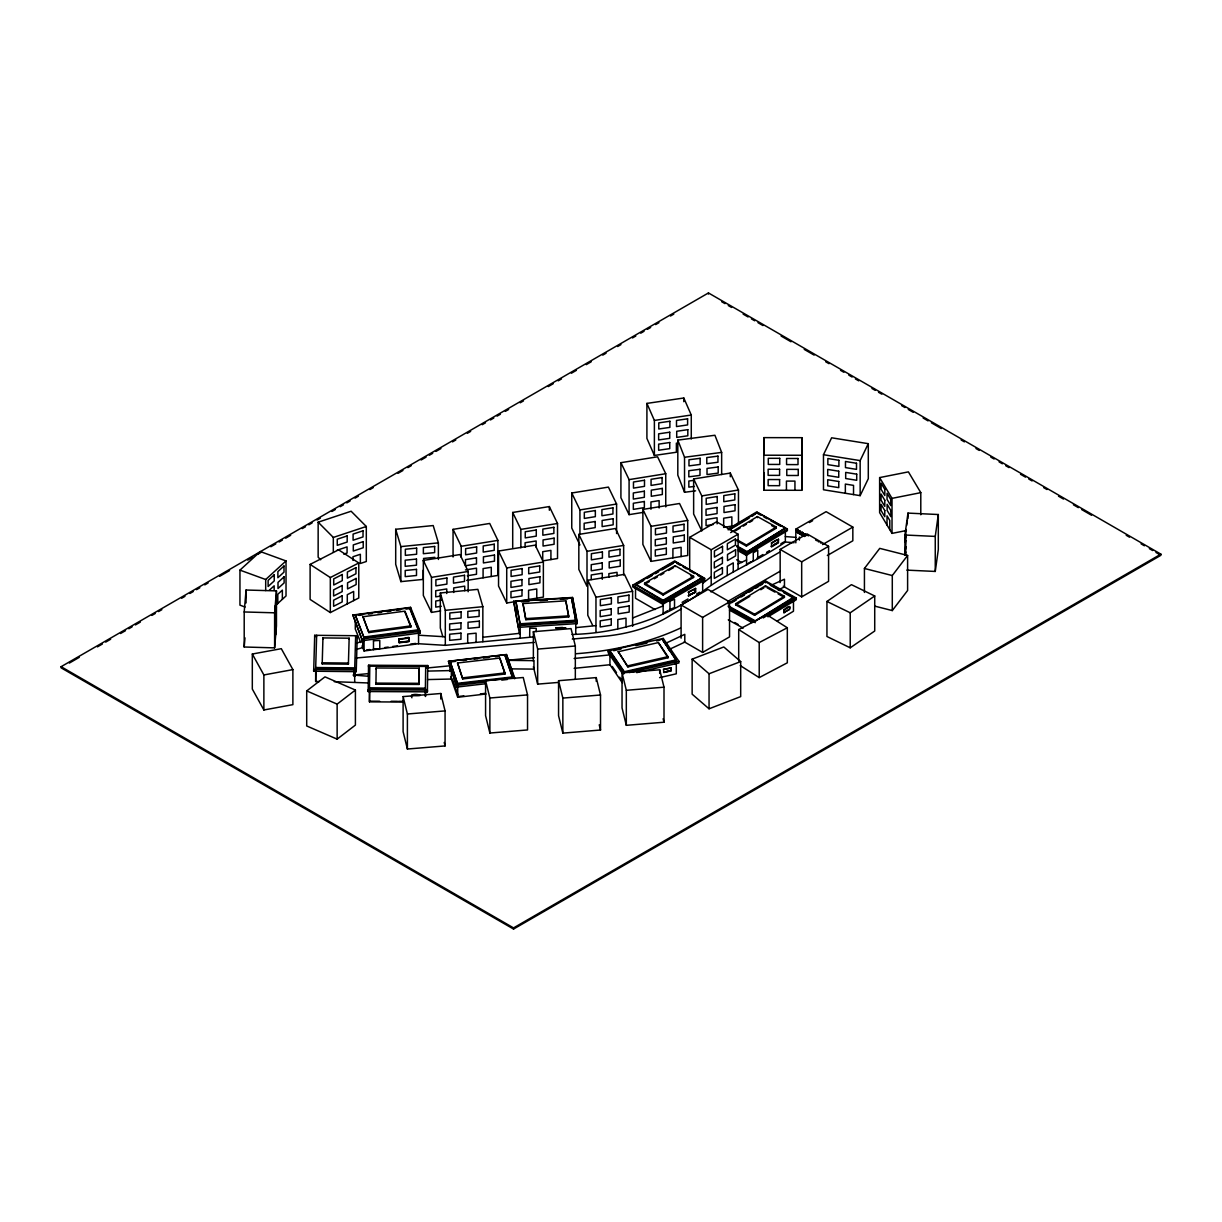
<?xml version="1.0" encoding="UTF-8"?>
<svg xmlns="http://www.w3.org/2000/svg" width="1222" height="1222" viewBox="0 0 1222 1222"><rect width="100%" height="100%" fill="white"/><g stroke="black" fill="none" stroke-linecap="round" stroke-linejoin="round"><path stroke-width="1.5" d="M763.842 437.629L763.75 455.21L801.8 455.271L801.876 437.69L763.842 437.629L763.75 490.236L801.8 490.297L801.876 437.69M763.75 490.236L763.842 472.67M799.264 532.196L799.28 533.342L797.905 532.593A1.604 0.932 60 0 1 797.462 532.135L797.019 530.088A1.741 1.008 60 0 1 797.447 529.661A1.558 0.901 60 0 1 797.89 529.706C798.516 531.005 801.663 536.901 799.83 533.434C800.838 528.484 800.899 539.299 799.539 530.745M427.761 665.532L427.395 691.835L368.173 691.545L368.54 665.242L427.761 665.532L427.761 667.273M403.016 702.024L369.472 701.856L369.64 690.598M375.933 684.213L376.162 667.976L419.253 668.205L419.024 684.427L375.933 684.213L375.933 683.113L419.024 683.327L419.253 668.205M425.378 688.964L425.714 665.639L425.714 666.433L369.808 666.158L369.808 665.348L369.472 688.689L425.378 688.964L425.378 688.169L369.472 687.879L369.472 701.856M425.546 690.873L425.455 696.509L425.378 690.842M357.267 635.73L356.228 671.657L313.687 671.214L314.711 635.303L357.267 635.73L357.267 637.456M355.663 636.448L355.663 635.654L354.701 668.724L315.673 668.327L316.651 635.257L316.651 636.066M319.385 681.54L315.673 681.509L315.902 669.625M349.156 638.19L348.392 664.157L322.196 663.897L322.944 637.915L349.156 638.19L349.156 639.289M353.861 671.214L353.861 676.209L354.869 676.224L354.976 672.406L353.968 672.482M799.264 531.86L799.28 533.342M244.201 611.962L246.065 590.027L276.462 590.883L276.462 625.908L274.614 647.859L244.201 647.003L244.201 611.962L274.614 612.818L276.462 590.883M244.201 647.003L244.98 637.853M274.828 613.291L275.393 606.692L274.828 619.417M274.828 624.32L275.378 617.721L274.828 630.445M274.828 634.615L275.378 628.001L274.828 640.725M904.922 555.292L904.922 535.007L907.977 513.103L938.313 514.523L938.313 549.549L935.258 571.438L906.816 570.124M906.144 529.477L905.227 542.186L906.144 535.587M906.693 525.399L907.381 520.465M906.128 540.491L905.212 553.199L906.128 546.601M905.701 555.262L906.159 552.008M935.258 571.438L935.258 536.412L938.313 514.523M804.718 535.816L804.87 534.335M804.656 534.472C803.511 532.502 804.458 536.03 803.083 535.572C798.989 535.251 803.725 528.729 803.771 535.908M801.922 534.228L802.548 533.372M801.647 535.129L803.343 536.168M801.006 534.824L802.243 532.212M802.136 534.625L801.327 534.503M675.002 663.897L676.301 660.628L661.942 638.877L676.301 659.834L676.301 673.811L659.59 677.63M823.475 454.721L831.632 437.797L868.292 443.678L868.292 478.703L860.151 495.643L823.475 489.762L823.475 454.721L860.151 460.602L868.292 443.678M797.554 532.089L798.684 531.142L797.492 529.936A1.558 0.901 60 0 0 796.866 529.981A1.741 1.008 60 0 0 796.622 530.302L796.881 532.074A1.604 0.932 60 0 0 797.508 532.823L798.883 533.571M864.428 592.441L864.428 568.474L879.748 548.373L907.61 555.445L907.61 590.47L892.289 610.572L874.876 606.158M892.289 610.572L892.289 575.547L907.61 555.445M798.913 531.112L799.875 531.387M245.103 607.029L239.955 605.15L239.955 570.124L260.286 551.55L286.024 560.944L286.024 595.969L275.118 605.929M265.693 590.577L265.693 579.518L286.024 560.944M269.252 590.287L274.156 585.812L274.156 590.394M702.665 583.352L711.204 576.723M572.049 634.462C619.019 633.225 664.249 618.76 702.665 591.417C728.312 571.988 758.954 560.455 785.349 542.033L794.086 542.705M306.707 690.919L324.976 676.866L355.403 690.063L355.403 725.089L337.135 739.142L306.707 725.96L306.707 690.919L337.135 704.116L355.403 690.063M800.242 531.112L798.241 531.31L798.195 532.41M826.943 601.468L851.444 584.666L874.723 595.985L874.723 631.01L850.222 647.813L826.943 636.494L826.943 601.468L850.222 612.787L874.723 595.985M729.32 602.828L765.583 581L796.286 598.001L796.286 599.727L767.92 616.82M728.22 603.989L765.308 581.657L793.475 597.268L793.475 611.229L777.345 620.944M731.474 602.843L736.331 599.91M741.189 596.993L744.427 595.038M749.285 592.105L752.523 590.165M755.639 588.286L758.618 586.499M759.962 585.689L762.635 584.07M735.659 603.76L765.491 585.796L784.417 596.275L784.417 597.375L754.585 615.323L735.659 604.859L735.659 603.76L754.585 614.223L784.417 596.275M735.659 604.859L749.789 596.351M760.787 589.737L763.918 587.843M728.266 606.677L754.784 621.356L793.475 597.268M754.784 621.356L793.475 598.062L783.531 592.563M763.185 617.935L796.286 598.001M789.366 606.509C775.313 617.202 792.941 600.46 789.366 609.32L783.821 612.573L789.611 609.457L789.611 606.647M728.266 528.973L756.708 511.926L787.365 528.958L787.365 530.684L746.291 555.323L738.225 550.847M728.144 529.874L757.228 512.43L785.349 528.057L746.581 552.115L736.652 546.601M729.763 529.706L749.147 518.082M752.37 516.142L757.228 512.43M730.664 532.609L757.396 516.57L776.291 527.064L776.291 528.164L746.398 546.081L736.958 540.842M735.369 530.867L740.089 528.041M743.236 526.163L746.382 524.269M749.529 522.374L752.676 520.496M746.398 546.081L746.398 544.981L776.291 527.064M746.581 552.115L785.349 528.057M746.291 555.323L746.291 553.597L787.365 528.958M752.553 560.761L753.271 561.173L753.271 552.833L757.747 550.144L757.747 558.485L757.029 558.087M771.235 543.011L776.734 539.818M771.326 546.585L771.708 543.271L778.445 539.223L778.078 542.537L771.235 546.54M773.663 544.875L776.428 543.21M771.708 546.799L778.445 542.751L778.445 539.223M748.047 563.464L751.056 561.662M758.511 557.186L762.94 554.528M766.606 552.344L769.463 550.618M780.858 543.775L783.928 541.942M61.1 666.693L708.455 292.944L1160.9 554.162L1160.9 555.307L513.546 929.056L61.1 667.838L61.1 666.693L513.546 927.91L1160.9 554.162M69.364 663.072L79.262 657.344M97.424 646.866L102.388 644.009M105.688 642.1L110.637 639.243M120.55 633.515L125.499 630.659M128.814 628.75L132.113 626.84M135.413 624.931L140.362 622.074M151.925 615.399L155.225 613.49M158.539 611.58L161.839 609.686M181.65 598.245L184.965 596.336M189.914 593.464L193.213 591.57M196.513 589.661L199.828 587.751M204.777 584.895L208.076 582.986M219.639 576.31L229.553 570.582M247.715 560.104L252.664 557.232M257.613 554.376L260.928 552.466M270.826 546.753L275.79 543.897M279.09 541.988L282.389 540.078M285.688 538.169L290.653 535.312M302.216 528.637L305.515 526.728M308.815 524.818L312.114 522.909M317.078 520.053L320.378 518.143M331.941 511.468L335.24 509.574M340.19 506.702L343.489 504.793M346.804 502.899L350.103 500.989M355.052 498.133L358.351 496.224M369.915 489.548L373.214 487.639M397.99 473.342L402.939 470.47M407.904 467.614L411.203 465.704M421.116 459.991L426.066 457.135M429.365 455.226L432.68 453.316M435.979 451.407L440.928 448.55M452.491 441.875L455.791 439.966M467.354 433.291L470.653 431.381M482.216 424.706L485.516 422.797M490.465 419.94L493.78 418.031M497.079 416.137L500.378 414.227M505.328 411.356L508.642 409.462M520.205 402.786L523.505 400.877M548.266 386.58L553.23 383.708M558.179 380.852L561.478 378.942M571.392 373.229L576.341 370.358M586.255 364.645L591.204 361.788M602.767 355.113L606.066 353.204M617.629 346.529L620.929 344.619M632.492 337.944L635.791 336.035M640.756 333.178L644.055 331.269M647.355 329.36L650.654 327.465M655.618 324.594L658.918 322.7M670.481 316.024L673.78 314.115M689.682 570.521L689.682 537.329L716.596 521.794L738.119 534.228L738.119 569.253M632.721 585.17L674.59 560.99L704.682 578.373L704.682 580.099L662.813 604.279L632.721 586.911L632.721 585.17L662.813 602.538L704.682 578.373M635.532 584.33L675.063 561.509L702.665 577.441L663.134 601.071L635.532 584.33L663.134 600.262L702.665 577.441M635.532 585.139L643.765 580.389M647.064 578.48L652.013 575.623M655.298 573.729L658.597 571.82M661.896 569.926L673.429 563.266M644.59 583.23L675.063 565.649L693.607 576.341L693.607 577.441L663.134 595.038L644.59 584.33L644.59 583.23L663.134 593.938L693.607 576.341M644.59 584.33L649.401 581.565M654.213 578.785L657.421 576.921M660.628 575.073L663.836 573.225M668.648 570.445L673.459 567.665M689.682 537.329L711.204 549.763L738.119 534.228M669.259 601.453L674.529 599.223L674.529 607.563L669.259 609.793M795.827 542.828L795.827 529.141L826.103 511.667L852.834 527.094L852.834 540.781L827.34 555.506M809.407 522.542L812.661 520.664M695.639 588.53L688.292 592.227L695.639 588.53L695.639 592.059L688.383 595.817M689.376 594.931L695.639 592.059M688.292 595.771L695.272 591.845L695.272 588.317L695.181 591.784M663.134 613.322L667.731 610.664M682.12 602.354L687.971 598.979M696.571 594.014L699.687 592.212M801.846 532.441L802.808 532.532M681.097 638.159L681.097 604.966L708.012 589.432L729.534 601.866L729.534 636.891L702.619 652.426L684.183 641.779M804.473 533.907L804.29 534.594M803.48 535.725L804.58 536.504L803.725 535.939M780.155 582.604L780.155 549.426L807.055 533.892L828.577 546.31L828.577 581.336L801.678 596.871L783.226 586.224M681.464 608.862L671.672 614.513A113.188 65.346 0 0 1 606.448 636.066L572.278 639.06M710.883 591.876L779.499 552.268M822.559 544.569L852.834 527.094M727.609 601.545L779.88 571.361M681.097 604.966L702.619 617.4L729.534 601.866M780.155 549.426L801.678 561.845L828.577 546.31M738.699 660.919L738.699 629.574L766.805 614.773L787.319 627.757L787.319 662.798L759.213 677.599L740.272 665.608M738.699 629.574L759.213 642.558L787.319 627.757M310.113 564.411L338.57 549.824L358.779 562.96L358.779 597.986L330.322 612.573L310.113 599.437L310.113 564.411L330.322 577.548L330.322 612.573M330.322 577.548L358.779 562.96M738.119 563.938L746.581 559.982M665.196 643.536L684.794 634.34L684.794 642.13L668.465 649.798M771.693 585.017L784.463 579.213L784.463 586.942L778.078 589.844M632.614 618.011L663.134 605.913M692.141 659.147L723.791 646.957L740.685 661.576L740.685 696.601L709.05 708.791L692.141 694.172L692.141 659.147L709.05 673.765L709.05 708.791M709.05 673.765L740.685 661.576M320.683 559.768L318.148 557.217L318.148 522.191L351.126 511.239L366.31 526.483L366.31 561.509L360.368 563.479L360.368 554.284L352.99 556.728L352.99 560.409M318.148 522.191L333.316 537.436L366.31 526.483M337.135 550.19L347.063 546.891L347.063 553.016L343.749 554.116M355.663 643.352L362.72 641.321L362.72 647.599L355.663 649.63M622.808 674.04L608.189 652.731L608.189 650.99L663.256 638.403L678.913 661.255L678.913 662.981L636.693 672.635M613.658 650.715L621.051 649.035M635.852 645.644L646.942 643.108M656.55 640.908L660.14 640.099M618.271 651.738L658.337 642.589L667.991 656.657L667.991 657.757L627.925 666.907L618.271 651.738L627.925 666.907M627.925 665.807L667.991 656.657M622.273 682.701L609.946 664.737L609.946 650.761L624.32 671.718L676.301 659.834M609.946 651.57L624.32 672.512L676.301 660.628M629.361 672.574L678.913 661.255M670.985 667.899L663.607 669.519L663.775 672.574L671.107 670.893L670.954 667.838L670.985 670.71L663.607 672.329M671.107 668.083L663.409 669.213M666.311 671.489L669.351 670.786M906.403 530.531L892.014 533.388L879.626 512.629L879.626 477.588L908.404 471.875L920.792 492.649L920.792 514.768M879.626 477.588L892.014 498.362L920.792 492.649M252.312 654.03L281.304 648.683L292.883 669.61L292.883 704.651L263.876 709.982L252.312 689.055L252.312 654.03L263.876 674.956L263.876 709.982M263.876 674.956L292.883 669.61M643.658 512.308L629.086 514.645L620.913 497.721L620.913 462.68L657.573 456.799L665.746 473.724L665.746 506.901M620.913 462.68L629.086 479.62L665.746 473.724M579.931 544.966L571.759 528.026L571.759 493.001L608.419 487.104L616.591 504.029L616.591 533.525M693.638 478.963L701.81 495.903L701.81 530.928L693.638 514.004L693.638 478.963L730.298 473.067L738.47 490.007L738.47 523.184M512.705 547.487L512.705 512.461L549.35 506.565L557.522 523.49L557.522 558.515L542.721 560.898L542.721 551.702L550.923 550.389L550.923 559.584M453.057 557.003L453.057 529.355L489.717 523.459L497.889 540.384L497.889 575.425L466.697 580.435M571.759 493.001L579.931 509.925L616.591 504.029M701.81 495.903L738.47 490.007M642.879 509.406L679.539 503.51L687.711 520.435L687.711 555.475L651.051 561.372L642.879 544.432L642.879 509.406L651.051 526.331L651.051 561.372M512.705 512.461L520.862 529.386L557.522 523.49M453.057 529.355L461.229 546.28L497.889 540.384M578.831 534.396L587.003 551.321L587.003 586.346L578.831 569.421L578.831 534.396L615.476 528.5L623.648 545.424L623.648 574.92M440.607 610.939L431.503 612.405L423.331 595.465L423.331 560.44L459.991 554.544L468.163 571.468L468.163 591.754M498.545 551.03L535.205 545.134L543.362 562.059L543.362 597.1L506.718 602.996L498.545 586.056L498.545 551.03L506.718 567.955L506.718 602.996M651.051 526.331L687.711 520.435M713.404 524.482L706.056 525.659L706.056 519.533L717.085 517.761L717.085 523.887M736.805 525.292L723.668 527.415L723.668 518.22L731.856 516.906L731.856 526.086M465.475 569.926L476.504 568.154L476.504 574.264L467.308 575.745M587.003 551.321L623.648 545.424M423.331 560.44L431.503 577.364L468.163 571.468M506.718 567.955L543.362 562.059M441.249 595.954L435.735 596.84L435.735 590.715L446.763 588.943L446.763 593.525M441.264 600.124L435.75 601.01L435.75 607.135L441.264 606.249M592.701 625.45L587.797 615.292L587.797 580.267L624.457 574.371L632.614 591.295L632.614 626.336M587.797 580.267L595.969 597.191L632.614 591.295M676.377 443.051L676.377 452.247L654.381 455.455L646.912 438.423L646.912 403.397L683.801 398.005L691.27 415.037L691.27 439.003M646.912 403.397L654.381 420.429L691.27 415.037M352.883 615.033L410.577 607.334L420.154 631.285L420.154 633.011L362.445 640.71L352.883 615.033L362.445 640.71M355.297 615.063L409.782 607.808L418.55 629.758L418.55 630.567L364.08 637.823L355.297 615.063L364.08 637.823M359.054 615.369L362.812 614.865M368.448 614.116L372.206 613.612M377.842 612.864L381.6 612.359M387.237 611.611L390.994 611.107M396.631 610.358L400.388 609.854M406.025 609.106L409.782 608.602L418.55 630.567M362.98 616.743L404.971 611.137L410.867 625.893L410.867 626.993L368.876 632.584L362.98 616.743L368.876 632.584M368.876 631.484L410.867 625.893M364.08 637.013L418.55 629.758M362.445 638.969L420.154 631.285M373.26 640.74L379.782 640.465L379.782 648.79L373.26 649.065M405.475 637.93L408.744 637.41L408.759 641.321L399.243 642.497L399.166 638.77L399.166 642.298M399.243 638.969L408.759 637.777M399.38 639.335L408.866 638.067L408.866 641.611L399.044 642.803M408.744 641.107L399.059 642.405L399.059 638.709M366.508 649.967L369.884 649.524M384.747 647.538L388.214 647.08M392.613 646.499L397.44 645.842M410.47 644.116L415.633 643.429M362.048 645.934L364.08 650.99L418.55 643.734L445.312 645.338L533.159 636.937M695.608 490.847L684.534 492.283L677.813 475.144L677.813 440.119L714.916 435.261L721.652 452.4L721.652 474.533M677.813 440.119L684.534 457.257L721.652 452.4M694.417 480.292L688.841 481.025L688.841 487.135L694.417 486.417M484.935 683.816L456.845 687.085L448.443 661.27L506.488 654.503L514.905 678.592M450.002 661.209L504.808 654.824L512.522 676.912L512.522 677.721L457.715 684.091L450.002 661.209L457.715 684.091M450.002 662.003L455.577 661.362M463.001 660.491L466.712 660.063M474.151 659.193L477.863 658.765M483.438 658.108L488.999 657.467M495.338 656.733L499.126 656.29M457.547 662.996L499.798 658.078L504.976 672.925L504.976 674.025L462.726 678.928L457.547 662.996L462.726 678.928M462.726 677.843L504.976 672.925M457.715 683.297L512.522 676.912M448.443 661.27L456.845 685.343L484.935 682.075M501.799 680.119L507.405 679.463M458.494 696.479L463.871 695.853M480.292 693.943L485.012 693.393M450.597 676.881L457.715 697.273L486.066 693.974M482.843 637.258L520.19 633.271M423.24 570.216L423.24 579.396L400.877 581.626L395.699 564.32L395.699 529.279L433.199 525.552L438.377 542.858L438.377 559.462M395.699 529.279L400.877 546.601L438.377 542.858M434.864 557.324L423.576 558.454L423.576 561.509M574.141 658.49L609.946 654.885M574.141 668.342L609.946 664.737M575.761 627.634L595.969 625.633M442.822 636.677L440.317 628.001L440.317 592.976L477.848 589.355L482.843 606.692L482.843 641.718M440.317 592.976L445.312 610.313L482.843 606.692M353.051 675.079L368.158 673.628M426.677 668.022L451.224 665.669M507.863 660.247L534.304 657.711M355.923 658.001L534.32 642.39M533.372 661.194L533.372 631.698L571.041 628.597L575.333 645.995L575.333 679.188M533.372 631.698L537.665 649.096L575.333 645.995M485.577 680.608L523.245 677.507L527.537 694.906L527.537 729.946L489.869 733.032L485.577 715.634L485.577 680.608L489.869 698.006L489.869 733.032M622.044 672.894L659.712 669.793L664.004 687.192L664.004 722.217L626.321 725.318L622.044 707.92L622.044 672.894L626.321 690.293L626.321 725.318M558.561 680.7L596.229 677.599L600.521 694.997L600.521 730.023L562.853 733.124L558.561 715.725L558.561 680.7L562.853 698.098L562.853 733.124M533.372 666.723L537.665 684.121L558.378 682.426M403.107 696.601L440.775 693.5L445.068 710.899L445.068 745.924L407.4 749.025L403.107 731.627L403.107 696.601L407.4 713.999L407.4 749.025M489.869 698.006L527.537 694.906M626.321 690.293L664.004 687.192M562.853 698.098L600.521 694.997M407.4 713.999L445.068 710.899M513.668 601.209L572.538 597.451L577.212 621.876L577.212 623.602L518.342 627.36L513.668 601.209L519.472 634.035M515.898 601.392L571.484 597.848L575.761 620.241L575.761 621.051L520.19 624.595L515.898 601.392L520.19 624.595M521.458 601.835L528.866 601.377M539.987 600.659L547.395 600.185M560.363 599.36L567.772 598.887M522.97 603.561L565.817 600.842L568.688 615.873L568.688 616.973L525.857 619.707L522.97 603.561L525.857 619.707M525.857 618.607L568.688 615.873M520.19 623.785L575.761 620.241M518.342 625.618L577.212 621.876M529.676 628.139L536.214 628.307L536.214 631.637M555.995 627.864L562.578 627.451M556.132 628.139L565.878 627.909L556.102 627.94M427.547 671.092L451.346 670.557L451.346 679.035L427.547 679.569M411.906 694.951C432.16 697.625 408.224 690.552 411.906 697.777M370.48 701.184L379.614 701.229M391.101 701.291L397.517 701.321M398.601 701.321L403.168 701.352M334.248 681.693L367.868 682.945M508.459 660.354L533.968 660.644L533.968 669.121L510.277 668.862M904.922 535.007L935.258 536.412M418.55 635.196L445.312 636.799M785.349 536.565L795.827 537.359M354.701 675.17L367.868 676.224M798.592 532.181L797.645 530.745L798.638 531.081M803.893 535.48L804.87 533.693M864.428 568.474L892.289 575.547M805.909 534.747L805.145 535.648M239.955 570.124L265.693 579.518M815.563 539.895L816.525 540.674M806.383 534.61L805.497 534.594L805.772 535.847M757.228 513.24L760.527 515.073M763.842 516.906L767.141 518.754M770.456 520.587L780.384 526.102M771.556 525.536L776.291 528.164M736.958 539.742L746.398 544.981M736.652 545.806L746.581 551.321M738.225 549.106L746.291 553.597M736.652 559.783L741.617 562.532M770.272 585.216L780.216 590.73M767.065 587.767L774.962 592.135M778.109 593.877L784.417 597.375M728.266 605.883L754.784 620.562M729.442 608.357L755.303 622.67M729.442 610.083L752.065 622.624M734.697 622.517L738.042 624.366M728.266 619.86L743.175 628.108M808.49 535.862L806.948 534.976M820.405 542.751L821.169 543.179M817.9 541.3L818.939 542.003M721.667 301.712L724.967 303.621M728.281 305.531L731.581 307.44M743.144 314.115L748.093 316.972M751.393 318.881L754.692 320.775M757.991 322.684L762.956 325.556M781.118 336.035L791.016 341.763M804.229 349.385L814.142 355.098M825.705 361.773L829.005 363.682M840.553 370.358L843.867 372.267M848.816 375.123L852.116 377.033M855.415 378.942L858.73 380.836M871.928 388.474L875.242 390.368M878.542 392.277L881.841 394.187M901.653 405.628L904.952 407.537M908.267 409.446L913.216 412.303M923.129 418.016L928.078 420.887M931.378 422.781L941.291 428.51M961.103 439.951L964.402 441.86M975.966 448.535L979.265 450.429M990.828 457.104L994.128 459.014M999.077 461.87L1002.376 463.78M1005.691 465.689L1008.99 467.598M1020.538 474.273L1025.502 477.13M1028.802 479.039L1032.101 480.949M1043.664 487.609L1046.964 489.518M1058.527 496.193L1063.476 499.05M1073.39 504.778L1078.339 507.634M1081.638 509.543L1091.552 515.256M1126.226 535.282L1129.525 537.191M1141.088 543.866L1144.388 545.776M1149.337 548.632L1152.636 550.542M1155.951 552.436L1159.25 554.345M795.827 529.141L805.267 534.579M676.698 563.25L679.936 565.129M683.19 566.993L686.428 568.872M689.682 570.75L694.554 573.561M697.793 575.44L702.665 578.25M701.993 579.457L705.063 581.244M690.522 575.654L693.607 577.441M655.023 609.564L635.532 598.306L635.532 587.018M798.241 531.31L797.447 530.745L797.37 531.83M666.387 644.712L668.465 647.752M671.596 652.319L675.781 658.414M667.991 657.757L658.337 642.589M608.189 650.99L623.846 673.841M612.298 666.494L616.499 672.604M619.646 677.187L621.738 680.242M802.411 532.761L803.373 536.137M411.264 610.786L420.154 633.011M404.971 612.237L410.867 626.993M360.704 642.543L355.297 629.04L355.297 621.509M514.294 678.607L506.488 654.503M512.522 677.721L504.808 654.824M504.976 674.025L499.798 658.078M452.4 679.02L457.883 694.738M663.134 718.75L664.004 722.217M599.238 724.814L600.521 730.023M444.212 742.457L445.068 745.924M577.212 623.602L572.538 597.451M575.761 621.051L571.484 597.848M568.688 616.973L565.817 600.842M529.676 636.479L529.783 628.719M907.977 513.103L907.977 518.632M892.014 498.362L892.014 533.388M889.784 529.645L889.784 520.465L887.019 515.821L887.019 525.017M860.151 460.602L860.151 495.643M853.536 494.574L853.536 485.378L845.349 484.065L845.349 493.26M850.222 612.787L850.222 647.813M801.8 455.271L801.8 490.297M801.678 561.845L801.678 596.871M799.387 537.038L799.387 540.093M794.942 490.282L794.942 481.101L786.433 481.086L786.433 490.282M785.349 530.745L785.349 542.033M784.142 609.946L784.142 612.757M783.898 609.793L783.898 612.619M765.583 581L765.583 582.726M765.491 585.796L765.491 586.896M765.308 581.657L765.308 582.466M759.213 642.558L759.213 677.599M757.396 516.57L757.396 517.67M754.585 614.223L754.585 615.323M746.581 554.009L746.581 565.297M733.276 572.049L733.276 562.853L727.258 566.336L727.258 575.531M730.298 473.067L730.298 476.763M711.204 549.763L711.204 584.788M708.455 292.944L708.455 294.09M702.665 580.129L702.665 591.417M702.619 617.4L702.619 652.426M688.75 592.502L688.75 596.03M684.534 457.257L684.534 492.283M683.801 398.005L683.801 401.687M681.112 556.529L681.112 547.334L672.91 548.663L672.91 557.843M675.063 561.509L675.063 562.319M675.063 565.649L675.063 566.748M669.962 601.866L669.962 610.19M663.134 593.938L663.134 595.038M663.134 600.262L663.134 601.071M663.134 602.95L663.134 614.238M663.256 638.403L663.256 640.145M662.813 602.538L662.813 604.279M659.712 669.793L659.712 673.49M659.132 507.97L659.132 500.623L650.944 501.937L650.944 509.284M654.381 420.429L654.381 455.455M629.086 479.62L629.086 514.645M626.015 627.39L626.015 618.195L617.828 619.523L617.828 628.704M624.32 671.718L624.32 672.512M617.049 576.005L617.049 572.324L608.862 573.637L608.862 577.319M602.278 579.304L602.278 573.194L591.234 574.966L591.234 579.549M596.229 677.599L596.229 681.296M595.969 597.191L595.969 632.232M579.931 509.925L579.931 533.892M575.761 622.93L575.761 634.218M549.35 506.565L549.35 510.246M537.665 649.096L537.665 684.121M536.764 598.154L536.764 588.958L528.576 590.287L528.576 599.467M536.137 547.074L536.137 540.964L525.093 542.736L525.093 547.319M520.862 529.386L520.862 547.823M520.19 626.474L520.19 637.762M515.898 609.717L515.898 615.369M513.546 927.91L513.546 929.056M491.275 576.478L491.275 567.283L483.087 568.597L483.087 577.792M476.091 642.375L476.091 633.179L467.705 633.989L467.705 643.184M464.727 590.73L464.727 586.148L453.698 587.919L453.698 592.502M461.229 546.28L461.229 557.339M457.715 685.985L457.715 697.273M456.845 685.343L456.845 687.085M450.002 663.882L450.002 671.413M445.312 610.313L445.312 645.338M440.775 693.5L440.775 699.03M431.503 577.364L431.503 612.405M427.395 691.835L427.395 690.109L368.173 689.804L368.173 691.545M419.024 683.327L419.024 684.427M418.55 632.446L418.55 643.734M410.577 607.334L410.577 609.075M409.782 607.808L409.782 608.602M400.877 546.601L400.877 581.626M376.162 667.976L376.162 669.076M373.489 641.306L373.489 649.63M368.54 665.242L368.54 666.968M364.08 639.702L364.08 650.99M356.228 671.657L356.228 669.916L313.687 669.488L313.687 671.214M354.869 671.214L354.869 676.224M354.701 668.724L354.701 667.93L315.673 667.533L315.673 668.327M354.701 670.603L354.701 681.907M353.647 600.613L353.647 591.433L347.292 594.686L347.292 603.882M348.392 664.157L348.392 663.057L322.196 662.798L322.196 663.897M337.135 704.116L337.135 739.142M333.316 537.436L333.316 552.176M322.944 637.915L322.944 639.014M315.673 670.221L315.673 681.509M314.711 635.303L314.711 637.029M282.358 599.315L282.358 590.134L277.806 594.274L277.806 603.469M276.141 629.865L276.141 620.669L275.714 634.768M274.614 612.818L274.614 647.859M246.065 590.027L246.065 602.935M680.425 628.093A206.487 119.221 0 0 1 575.837 653.739M276.279 596.29L275.729 609.014L276.279 596.29M276.294 607.044L275.729 619.768L276.294 607.044M274.232 574.798L268.122 580.389L268.122 586.499L274.232 580.908L274.232 574.798M283.993 566.015L277.883 571.606L277.883 577.731L283.993 572.14L283.993 566.015M284.115 576.799L278.005 582.39L278.005 588.5L284.115 582.909L284.115 576.799M722.523 546.31L714.427 550.985L714.427 557.11L722.523 552.436L722.523 546.31M735.445 538.994L727.35 543.668L727.35 549.793L735.445 545.119L735.445 538.994M722.416 557.324L714.32 561.998L714.32 568.108L722.416 563.434L722.416 557.324M735.598 549.793L727.502 554.467L727.502 560.592L735.598 555.903L735.598 549.793M722.431 567.604L714.32 572.293L714.32 578.403L722.431 573.729L722.431 567.604M342.282 574.508L333.713 578.892L333.713 585.017L342.282 580.618L342.282 574.508M355.953 567.65L347.384 572.033L347.384 578.143L355.953 573.76L355.953 567.65M342.175 585.506L333.606 589.89L333.606 596.015L342.175 591.616L342.175 585.506M356.121 578.434L347.552 582.833L347.552 588.943L356.121 584.559L356.121 578.434M342.175 595.786L333.621 600.185L333.621 606.295L342.175 601.911L342.175 595.786M347.185 535.908L337.257 539.207L337.257 545.333L347.185 542.033L347.185 535.908M363.026 530.791L353.097 534.09L353.097 540.216L363.026 536.916L363.026 530.791M363.224 541.621L353.295 544.92L353.295 551.03L363.224 547.731L363.224 541.621M644.498 480.231L633.47 482.003L633.47 488.113L644.498 486.341L644.498 480.231M662.095 477.542L651.066 479.314L651.066 485.424L662.095 483.652L662.095 477.542M644.361 491.183L633.317 492.97L633.317 499.08L644.361 497.308L644.361 491.183M662.324 488.388L651.28 490.159L651.28 496.285L662.324 494.513L662.324 488.388M644.361 501.478L633.332 503.265L633.332 509.375L644.361 507.604L644.361 501.478M595.343 510.536L584.315 512.308L584.315 518.433L595.343 516.662L595.343 510.536M612.94 507.848L601.911 509.62L601.911 515.745L612.94 513.973L612.94 507.848M717.222 496.514L706.194 498.286L706.194 504.396L717.222 502.624L717.222 496.514M734.819 493.825L723.791 495.597L723.791 501.707L734.819 499.935L734.819 493.825M536.275 529.997L525.246 531.769L525.246 537.894L536.275 536.122L536.275 529.997M553.887 527.308L542.843 529.08L542.843 535.205L553.887 533.434L553.887 527.308M595.19 521.504L584.162 523.276L584.162 529.401L595.19 527.614L595.19 521.504M613.154 518.693L602.125 520.48L602.125 526.59L613.154 524.818L613.154 518.693M717.07 507.466L706.041 509.238L706.041 515.363L717.07 513.591L717.07 507.466M735.033 504.671L724.004 506.443L724.004 512.553L735.033 510.781L735.033 504.671M476.641 546.891L465.613 548.663L465.613 554.788L476.641 553.016L476.641 546.891M494.238 544.202L483.209 545.974L483.209 552.1L494.238 550.328L494.238 544.202M554.101 538.154L543.057 539.941L543.057 546.051L554.101 544.279L554.101 538.154M666.464 526.942L655.435 528.729L655.435 534.839L666.464 533.067L666.464 526.942M684.06 524.253L673.032 526.04L673.032 532.15L684.06 530.379L684.06 524.253M476.488 557.858L465.46 559.63L465.46 565.755L476.488 563.968L476.488 557.858M494.467 555.048L483.423 556.835L483.423 562.945L494.467 561.173L494.467 555.048M666.326 537.909L655.282 539.681L655.282 545.806L666.326 544.034L666.326 537.909M684.289 535.114L673.246 536.886L673.246 542.996L684.289 541.224L684.289 535.114M602.415 551.932L591.372 553.703L591.372 559.829L602.415 558.042L602.415 551.932M620.012 549.243L608.984 551.015L608.984 557.14L620.012 555.353L620.012 549.243M446.916 577.975L435.887 579.763L435.887 585.873L446.916 584.101L446.916 577.975M464.513 575.287L453.484 577.074L453.484 583.184L464.513 581.412L464.513 575.287M522.13 568.566L511.086 570.338L511.086 576.463L522.13 574.691L522.13 568.566M539.727 565.878L528.698 567.65L528.698 573.775L539.727 572.003L539.727 565.878M666.326 548.204L655.298 549.976L655.298 556.102L666.326 554.33L666.326 548.204M602.263 562.899L591.234 564.671L591.234 570.781L602.263 569.009L602.263 562.899M620.226 560.088L609.198 561.86L609.198 567.986L620.226 566.214L620.226 560.088M521.977 579.534L510.949 581.305L510.949 587.431L521.977 585.644L521.977 579.534M539.941 576.723L528.912 578.51L528.912 584.62L539.941 582.848L539.941 576.723M521.993 589.829L510.964 591.601L510.964 597.726L521.993 595.954L521.993 589.829M611.382 597.802L600.353 599.574L600.353 605.7L611.382 603.928L611.382 597.802M628.979 595.114L617.95 596.886L617.95 603.011L628.979 601.239L628.979 595.114M611.229 608.77L600.201 610.542L600.201 616.667L611.229 614.88L611.229 608.77M629.193 605.959L618.164 607.746L618.164 613.856L629.193 612.085L629.193 605.959M611.244 619.065L600.216 620.837L600.216 626.962L611.244 625.19L611.244 619.065M669.885 421.254L658.78 422.873L658.78 428.998L669.885 427.379L669.885 421.254M687.604 418.81L676.499 420.429L676.499 426.554L687.604 424.92L687.604 418.81M669.732 432.206L658.643 433.841L658.643 439.951L669.732 438.331L669.732 432.206M687.818 429.655L676.713 431.29L676.713 437.4L687.818 435.78L687.818 429.655M669.748 442.517L658.643 444.136L658.643 450.246L669.748 448.627L669.748 442.517M700.145 458.311L688.979 459.762L688.979 465.888L700.145 464.421L700.145 458.311M717.956 456.127L706.79 457.578L706.79 463.703L717.956 462.237L717.956 456.127M699.992 469.263L688.826 470.73L688.826 476.84L699.992 475.389L699.992 469.263M718.185 466.972L707.019 468.438L707.019 474.548L718.185 473.097L718.185 466.972M416.641 548.113L405.353 549.243L405.353 555.368L416.641 554.238L416.641 548.113M434.65 546.463L423.362 547.593L423.362 553.703L434.65 552.588L434.65 546.463M416.488 559.065L405.2 560.195L405.2 566.321L416.488 565.19L416.488 559.065M416.503 569.376L405.215 570.491L405.215 576.616L416.503 575.486L416.503 569.376M461.106 611.871L449.803 612.97L449.803 619.08L461.106 617.996L461.106 611.871M479.116 610.282L467.827 611.367L467.827 617.492L479.116 616.407L479.116 610.282M460.954 622.823L449.65 623.923L449.65 630.033L460.954 628.948L460.954 622.823M479.345 621.143L468.041 622.242L468.041 628.352L479.345 627.268L479.345 621.143M460.969 633.133L449.665 634.218L449.665 640.328L460.969 639.243L460.969 633.133M779.743 458.326L768.287 458.311L768.287 464.421L779.743 464.436L779.743 458.326M798.012 458.494L786.571 458.479L786.571 464.589L798.012 464.62L798.012 458.494M779.59 469.263L768.134 469.248L768.134 475.358L779.59 475.373L779.59 469.263M798.241 469.385L786.785 469.355L786.785 475.48L798.241 475.495L798.241 469.385M779.605 479.559L768.149 479.543L768.149 485.653L779.605 485.684L779.605 479.559M838.903 460.282L827.859 458.525L827.859 464.635L838.903 466.407L838.903 460.282M856.5 463.26L845.471 461.488L845.471 467.598L856.5 469.37L856.5 463.26M838.75 471.203L827.706 469.431L827.706 475.557L838.75 477.313L838.75 471.203M856.714 474.167L845.685 472.41L845.685 478.52L856.714 480.292L856.714 474.167M838.766 481.499L827.722 479.727L827.722 485.852L838.766 487.624L838.766 481.499M884.835 489.411L881.108 483.164L881.108 489.289L884.835 495.536L884.835 489.411M890.777 499.538L887.05 493.276L887.05 499.401L890.777 505.648L890.777 499.538M884.789 500.272L881.062 494.024L881.062 500.134L884.789 506.382L884.789 500.272M890.853 510.536L887.126 504.289L887.126 510.399L890.853 516.662L890.853 510.536M884.789 510.582L881.062 504.319L881.062 510.445L884.789 516.692L884.789 510.582"/></g></svg>
